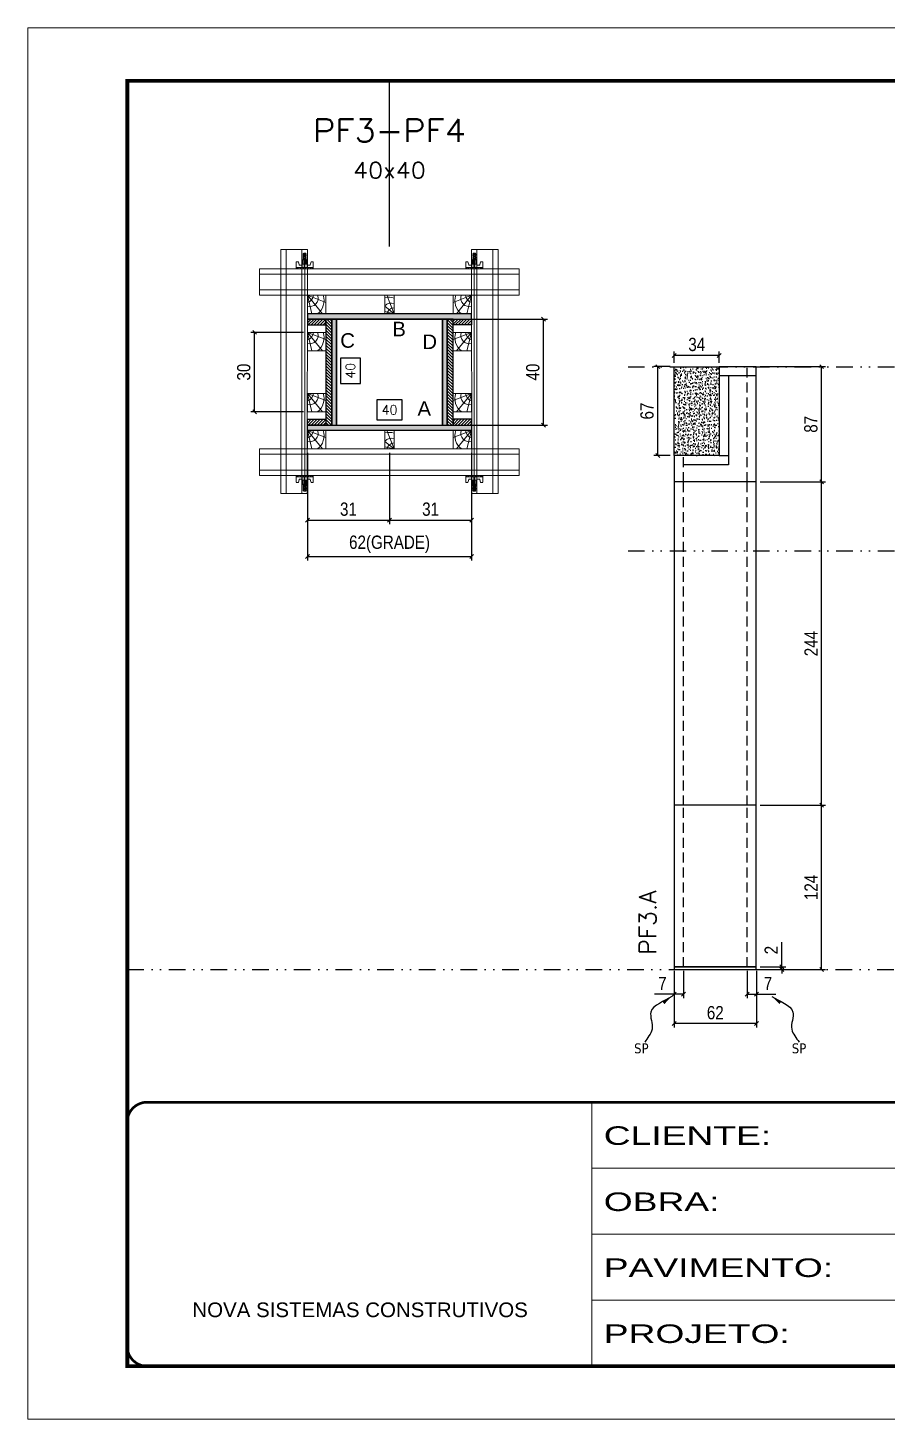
# Model space of a CAD drawing. Extents: x 14400 to 24104, y -21631 to 6985.
# Drawn here: x 14413 to 15062, y -6700 to -5650 of the extents above; entities that cross this region are included whole.
import ezdxf
from ezdxf.enums import TextEntityAlignment as Align

# ---------------------------------------------------------------- set-up
doc = ezdxf.new("R2010")
doc.units = 0
for name, pattern in [('CONTINUO', [0]), ('DASHED', [0.75, 0.5, -0.25]), ('DIVIDE2', [0.625, 0.25, -0.125, 0, -0.125, 0, -0.125]), ('HIDDEN', [0.375, 0.25, -0.125])]:
    doc.linetypes.add(name, pattern=pattern)
for name, color, linetype in [('CHAPA', 1, 'Continuous'), ('COTA', 241, 'Continuous'), ('MEIO_PONT', 93, 'Continuous'), ('Nível', 160, 'Continuous'), ('Painéis', 200, 'Continuous'), ('SARR_2.2x7', 40, 'Continuous'), ('SARRAFO', 251, 'Continuous'), ('texto', 7, 'Continuous'), ('Texto de Titulo', 7, 'Continuous'), ('Texto Qtd Sarr', 242, 'Continuous'), ('TEXTO_GERAL', 7, 'Continuous')]:
    doc.layers.add(name, color=color, linetype=linetype)
for name, color, linetype, lineweight in [('Folhas', 255, 'Continuous', 9), ('Hachura', 251, 'Continuous', 9), ('Madeira', 126, 'Continuous', 18), ('Perfil Metálico', 224, 'Continuous', 18), ('SARRAFO DE PRESSAO', 251, 'DASHED', 9), ('Texto Seção', 7, 'Continuous', 15)]:
    doc.layers.add(name, color=color, linetype=linetype, lineweight=lineweight)
doc.styles.add('ARIAL', font='arial.ttf')
doc.styles.add('COTA TECNICA', font='techl___.ttf', dxfattribs={"height": 10})
doc.styles.add('COTA TECNICA 2X', font='techl___.ttf', dxfattribs={"height": 10})
doc.styles.add('COTA TECNICA-50', font='techl___.ttf', dxfattribs={"height": 10})
doc.styles.add('REGUA-120', font='ROMANS.shx', dxfattribs={"height": 15})
doc.styles.add('ROMANS', font='romans.shx')
doc.styles.get("Standard").update_dxf_attribs({"font": 'arial.ttf'})
doc.styles.add('Tecnologia', font='')
doc.styles.get('Tecnologia').set_extended_font_data('Forgotten Futurist')
doc.dimstyles.new('COTA PAINEL-50', dxfattribs={"dimtxt": 10, "dimasz": 3, "dimexe": 3, "dimexo": 3, "dimgap": 3, "dimtad": 1, "dimdec": 1, "dimzin": 12, "dimdsep": 46, "dimtxsty": 'COTA TECNICA-50', "dimblk1": 'OBLIQUE', "dimblk2": 'OBLIQUE', "dimsah": 1, "dimcen": 0.9, "dimclrd": 4, "dimclre": 4, "dimclrt": 240, "dimadec": 1, "dimazin": 3, "dimtfac": 1, "dimtdec": 1, "dimtmove": 0, "dimatfit": 3, "dimfxl": 1, "dimtolj": 1, "dimtzin": 12, "dimarcsym": 0})
doc.dimstyles.new('PAINEL', dxfattribs={"dimtxt": 10, "dimasz": 3, "dimexe": 3, "dimexo": 3, "dimgap": 3, "dimtad": 1, "dimdec": 1, "dimzin": 12, "dimdsep": 46, "dimtxsty": 'COTA TECNICA', "dimblk1": 'OBLIQUE', "dimblk2": 'OBLIQUE', "dimsah": 1, "dimcen": 0.9, "dimclrd": 4, "dimclre": 4, "dimclrt": 240, "dimadec": 1, "dimazin": 3, "dimtfac": 1, "dimtdec": 1, "dimtmove": 0, "dimatfit": 3, "dimfxl": 1, "dimtolj": 1, "dimtzin": 12, "dimarcsym": 0})
doc.dimstyles.new('SECAO PILAR', dxfattribs={"dimtxt": 10, "dimasz": 3, "dimexe": 3, "dimexo": 3, "dimgap": 3, "dimtad": 1, "dimdec": 1, "dimlfac": 0.5, "dimzin": 12, "dimdsep": 46, "dimtxsty": 'COTA TECNICA 2X', "dimblk1": 'OBLIQUE', "dimblk2": 'OBLIQUE', "dimsah": 1, "dimcen": 0.9, "dimclrd": 256, "dimclre": 256, "dimclrt": 256, "dimadec": 1, "dimazin": 3, "dimtfac": 1, "dimtdec": 1, "dimtmove": 0, "dimatfit": 3, "dimfxl": 1, "dimtolj": 1, "dimtzin": 12, "dimarcsym": 0})
doc.dimstyles.new('SECÇÃO 2', dxfattribs={"dimtxt": 7, "dimasz": 6, "dimexe": 0.18, "dimexo": 2, "dimgap": -4, "dimtad": 3, "dimdec": 1, "dimlfac": 0.5, "dimzin": 12, "dimdsep": 46, "dimtxsty": 'ROMANS', "dimblk": 'ARCHTICK', "dimcen": 0.09, "dimse1": 1, "dimse2": 1, "dimsd1": 1, "dimsd2": 1, "dimclrd": 180, "dimclre": 5, "dimclrt": 1, "dimadec": 0, "dimazin": 3, "dimtfac": 1, "dimtdec": 1, "dimtofl": 0, "dimtmove": 0, "dimatfit": 3, "dimldrblk": 'ARCHTICK', "dimfxl": 1, "dimtolj": 1, "dimtzin": 0, "dimarcsym": 0})
doc.dimstyles.get("Standard").update_dxf_attribs({"dimtxt": 0.18, "dimasz": 0.18, "dimexe": 0.18, "dimexo": 0.0625, "dimgap": 0.09, "dimtad": 0, "dimtih": 1, "dimtoh": 1, "dimdec": 4, "dimzin": 0, "dimdsep": 46, "dimtxsty": 'Standard', "dimcen": 0.09, "dimadec": 0, "dimazin": 0, "dimtfac": 1, "dimtdec": 4, "dimtofl": 0, "dimtmove": 0, "dimatfit": 3, "dimfxl": 1, "dimtolj": 1, "dimtzin": 0, "dimarcsym": 0})

# ---------------------------------------------------------------- blocks, each defined once
blk = doc.blocks.new('9999999999')
at = {"color": 30, "linetype": 'CONTINUO'}
for p, q in [((98564.6, 34230.2), (98564.6, 34429.4)), ((98564.6, 34379.6), (99584, 34379.6)), ((98564.6, 34329.8), (99488, 34329.8)), ((98564.6, 34280), (99488, 34280))]:
    blk.add_line(p, q, dxfattribs=at)
at = {"color": 30, "linetype": 'CONTINUO', "const_width": 2}
blk.add_lwpolyline([(99584, 34230.2), (99584, 34414.4, 0.414214), (99569, 34429.4), (98229, 34429.4, 0.414214), (98214, 34414.4), (98214, 34245.2, 0.414214), (98229, 34230.2), (99584, 34230.2)], format="xyb", dxfattribs=at)
at = {"layer": 'Folhas'}
blk.add_lwpolyline([(98139, 34190.2), (99624, 34190.2), (99624, 35240.2), (98139, 35240.2)], close=True, dxfattribs=at)
at = {"layer": 'Folhas', "color": 30, "const_width": 3}
blk.add_lwpolyline([(98214, 34230.2), (99584, 34230.2), (99584, 35200.2), (98214, 35200.2)], close=True, dxfattribs=at)
at = {"color": 7, "linetype": 'Continuous', "ltscale": 5, "style": 'ARIAL'}
blk.add_text('NOVA SISTEMAS CONSTRUTIVOS', height=11.059, dxfattribs=at).set_placement((98263.2, 34267.2))
at = {"layer": 'Folhas', "color": 7, "style": 'Tecnologia', "width": 1.5}
for s, p in [('CLIENTE:', (98573.7, 34397.2)), ('OBRA:', (98573.7, 34347.3)), ('PAVIMENTO:', (98573.7, 34297.5)), ('PROJETO:', (98573.7, 34247.7))]:
    blk.add_text(s, height=14, dxfattribs=at).set_placement(p)
blk = doc.blocks.new('titulo1')
at = {"layer": 'Defpoints', "color": 252, "linetype": 'HIDDEN', "ltscale": 2}
blk.add_line((0, 0), (0, 125), dxfattribs=at)
at = {"layer": 'Defpoints', "style": 'ROMANS', "oblique": 15}
blk.add_attdef('FOLHA', text='', height=10, dxfattribs=at).set_placement((0, 15.6), align=Align.MIDDLE_CENTER)
at = {"layer": 'Texto Qtd Sarr', "color": 3, "style": 'ROMANS', "oblique": 15}
for tag, height, p in [('TITULO', 17, (0, 71.4)), ('SEÇÃO', 12, (0, 41.5))]:
    blk.add_attdef(tag, text='', height=height, dxfattribs=at).set_placement(p, align=Align.MIDDLE_CENTER)
blk = doc.blocks.new('*D2195')
at = {"layer": 'COTA', "color": 180, "lineweight": -2, "transparency": 16777216}
for p, q in [((14696.1, -5930.4), (14676.8, -5930.4)), ((14676.8, -5930.4), (14676.8, -5945.4)), ((14696.1, -5945.4), (14696.1, -5930.4)), ((14676.8, -5945.4), (14696.1, -5945.4))]:
    blk.add_line(p, q, dxfattribs=at)
at = {"layer": 'Defpoints', "color": 0, "transparency": 16777216}
for p in [(14646.5, -5949.4), (14726.5, -5949.4), (14726.5, -5949.4)]:
    blk.add_point(p, dxfattribs=at)
at = {"layer": 'COTA', "color": 1, "transparency": 16777216, "insert": (14686.5, -5937.9), "char_height": 7, "attachment_point": 5, "style": 'ROMANS'}
blk.add_mtext('\\A1;40', dxfattribs=at)
blk = doc.blocks.new('_ArchTick')
at = {"color": 0, "linetype": 'ByBlock', "const_width": 0.15}
blk.add_lwpolyline([(-0.5, -0.5), (0.5, 0.5)], dxfattribs=at)
blk = doc.blocks.new('*D2196')
at = {"layer": 'COTA', "color": 180, "lineweight": -2, "transparency": 16777216}
for p, q in [((14664.5, -5898.8), (14649.5, -5898.8)), ((14649.5, -5898.8), (14649.5, -5918.1)), ((14664.5, -5918.1), (14664.5, -5898.8)), ((14649.5, -5918.1), (14664.5, -5918.1))]:
    blk.add_line(p, q, dxfattribs=at)
at = {"layer": 'Defpoints', "color": 0, "transparency": 16777216}
for p in [(14646.5, -5869.4), (14668.5, -5869.4), (14646.5, -5949.4)]:
    blk.add_point(p, dxfattribs=at)
at = {"layer": 'COTA', "color": 1, "transparency": 16777216, "insert": (14657, -5908.4), "char_height": 7, "attachment_point": 5, "rotation": 90, "style": 'ROMANS'}
blk.add_mtext('\\A1;40', dxfattribs=at)
blk = doc.blocks.new('_Oblique')
at = {"color": 0, "linetype": 'ByBlock', "lineweight": -2}
blk.add_line((-0.5, -0.5), (0.5, 0.5), dxfattribs=at)
blk = doc.blocks.new('*D2204')
at = {"layer": 'COTA', "lineweight": -2, "transparency": 16777216}
for p, q in [((14733.1, -5869.4), (14805.8, -5869.4)), ((14802.8, -5949.4), (14802.8, -5869.4)), ((14733.1, -5949.4), (14805.8, -5949.4))]:
    blk.add_line(p, q, dxfattribs=at)
at = {"layer": 'Defpoints', "color": 0, "transparency": 16777216}
for p in [(14730.1, -5869.4), (14802.8, -5869.4), (14730.1, -5949.4)]:
    blk.add_point(p, dxfattribs=at)
at = {"layer": 'COTA', "lineweight": -2, "transparency": 16777216, "xscale": 3, "yscale": 3, "zscale": 3}
for p, rotation in [((14802.8, -5869.4), 90), ((14802.8, -5949.4), 270)]:
    blk.add_blockref('_Oblique', p, dxfattribs=dict(at, rotation=rotation))
at = {"layer": 'COTA', "transparency": 16777216, "insert": (14794.7, -5909.4), "char_height": 10, "attachment_point": 5, "rotation": 90, "style": 'COTA TECNICA 2X'}
blk.add_mtext('\\A1;40', dxfattribs=at)
blk = doc.blocks.new('*D2197')
at = {"layer": 'COTA', "lineweight": -2, "transparency": 16777216}
for p, q in [((14624.5, -5970.4), (14624.5, -6051.6)), ((14748.5, -5970.4), (14748.5, -6051.6)), ((14624.5, -6048.6), (14748.5, -6048.6))]:
    blk.add_line(p, q, dxfattribs=at)
at = {"layer": 'Defpoints', "color": 0, "transparency": 16777216}
for p in [(14624.5, -5967.4), (14748.5, -5967.4), (14748.5, -6048.6)]:
    blk.add_point(p, dxfattribs=at)
at = {"layer": 'COTA', "lineweight": -2, "transparency": 16777216, "xscale": 3, "yscale": 3, "zscale": 3, "rotation": 180}
blk.add_blockref('_Oblique', (14624.5, -6048.6), dxfattribs=at)
at = {"layer": 'COTA', "lineweight": -2, "transparency": 16777216, "xscale": 3, "yscale": 3, "zscale": 3}
blk.add_blockref('_Oblique', (14748.5, -6048.6), dxfattribs=at)
at = {"layer": 'COTA', "transparency": 16777216, "insert": (14686.5, -6039.3), "char_height": 10, "attachment_point": 5, "style": 'COTA TECNICA 2X'}
blk.add_mtext('\\A1;62(GRADE)', dxfattribs=at)
blk = doc.blocks.new('*D2198')
at = {"layer": 'COTA', "lineweight": -2, "transparency": 16777216}
for p, q in [((14624.5, -5970.4), (14624.5, -6024.2)), ((14686.5, -5970.4), (14686.5, -6024.2)), ((14624.5, -6021.2), (14686.5, -6021.2))]:
    blk.add_line(p, q, dxfattribs=at)
at = {"layer": 'Defpoints', "color": 0, "transparency": 16777216}
for p in [(14624.5, -5967.4), (14686.5, -5967.4), (14686.5, -6021.2)]:
    blk.add_point(p, dxfattribs=at)
at = {"layer": 'COTA', "lineweight": -2, "transparency": 16777216, "xscale": 3, "yscale": 3, "zscale": 3, "rotation": 180}
blk.add_blockref('_Oblique', (14624.5, -6021.2), dxfattribs=at)
at = {"layer": 'COTA', "lineweight": -2, "transparency": 16777216, "xscale": 3, "yscale": 3, "zscale": 3}
blk.add_blockref('_Oblique', (14686.5, -6021.2), dxfattribs=at)
at = {"layer": 'COTA', "transparency": 16777216, "insert": (14655.5, -6012.9), "char_height": 10, "attachment_point": 5, "style": 'COTA TECNICA 2X'}
blk.add_mtext('\\A1;31', dxfattribs=at)
blk = doc.blocks.new('C')
at = {"layer": 'Hachura', "color": 0}
for p, q in [((0, 3.22), (0, -3.22)), ((0.45, 3.22), (0, 3.22)), ((0.46, 3.16), (0, 3.16)), ((0.46, 3.05), (0, 3.05)), ((0.46, 2.88), (0, 2.88)), ((0, 2.75), (0, -1.16)), ((0.46, 2.65), (0, 2.65)), ((0.46, 2.23), (0, 2.23)), ((0.46, 1.51), (0, 1.51)), ((0.39, 0.49), (0.17, 0.49)), ((0.45, -3.23), (0.45, 3.22)), ((0.45, 3.22), (2.58, 3.22)), ((1.74, 0.97), (0.45, 0.97)), ((1.45, 0.1), (0.45, 0.1)), ((1.35, 1.94), (1.35, 0.96)), ((2.58, 2.39), (1.47, 2.09)), ((1.74, -0.97), (1.74, 0.97)), ((1.74, 0.97), (1.74, 0.84)), ((1.74, 0.97), (1.74, 0.84)), ((1.74, 0.84), (3.35, 0.84)), ((3.35, 0.45), (1.74, 0.45)), ((2.58, 3.22), (2.58, 2.39)), ((3.32, 0.84), (3.32, -0.84)), ((3.35, 0.84), (3.35, -0.84)), ((3.68, 0.45), (3.35, 0.45)), ((3.84, -0.52), (3.35, 0.45)), ((3.35, 0.06), (3.67, -0.57)), ((3.68, 0.45), (4.16, -0.52)), ((3.72, 0.5), (4.25, -0.57)), ((4.37, -0.55), (3.83, 0.53)), ((4.15, 0.45), (3.93, 0.45)), ((4.42, -0.52), (3.93, 0.45)), ((4.15, 0.45), (4.26, 0.45)), ((4.26, 0.45), (4.74, -0.52)), ((4.3, 0.5), (4.83, -0.57)), ((4.95, -0.55), (4.41, 0.53)), ((4.51, 0.45), (4.84, 0.45)), ((5, -0.52), (4.51, 0.45)), ((4.84, 0.45), (5.32, -0.52)), ((4.88, 0.5), (5.41, -0.57)), ((5.53, -0.55), (4.99, 0.53)), ((5.58, -0.52), (5.09, 0.45)), ((5.42, 0.45), (5.09, 0.45)), ((5.58, -0.52), (5.09, 0.45)), ((5.42, 0.45), (5.74, -0.19)), ((5.46, 0.5), (5.74, -0.07)), ((5.74, 0.19), (5.57, 0.53)), ((5.74, 0.32), (5.68, 0.45)), ((5.68, 0.45), (5.74, 0.45)), ((5.74, 0.45), (5.9, 0.29)), ((5.74, 0.45), (5.74, -0.52)), ((5.9, -0.36), (5.9, 0.29)), ((0.45, 0), (0, 0)), ((0.46, -1.52), (0, -1.52)), ((0.46, -2.23), (0, -2.23)), ((0.46, -2.65), (0, -2.65)), ((0.46, -2.88), (0, -2.88)), ((0.46, -3.05), (0, -3.05)), ((0.46, -3.16), (0, -3.16)), ((0, -3.22), (2.57, -3.22)), ((0.08, -0.48), (0.29, -0.48)), ((0.29, -0.48), (0.4, -0.48)), ((0.45, 0), (0.45, -0.97)), ((0.45, -0.16), (1.45, -0.16)), ((0.45, -0.65), (0.45, -0.32)), ((0.45, -3.23), (0.45, -0.65)), ((0.45, -0.97), (1.74, -0.97)), ((1.35, -1.94), (1.35, -0.97)), ((2.58, -2.39), (1.47, -2.1)), ((3.35, -0.32), (1.74, -0.32)), ((3.35, -0.84), (1.74, -0.84)), ((2.58, -3.23), (2.58, -2.39)), ((3.35, -0.07), (3.58, -0.52)), ((3.35, -0.52), (3.58, -0.52)), ((3.84, -0.52), (4.16, -0.52)), ((4.42, -0.52), (4.74, -0.52)), ((4.63, -0.52), (4.74, -0.52)), ((5, -0.52), (5.32, -0.52)), ((5.58, -0.52), (5.74, -0.52)), ((5.74, -0.52), (5.9, -0.36)), ((5.74, -0.52), (5.74, -0.52))]:
    blk.add_line(p, q, dxfattribs=at)
for centre, radius, start, end in [((1.52, 1.94), 0.161, 104.7436, 180), ((1.44, -0.03), 0.129, 272.695, 87.305), ((3.81, 0.39), 0.143, 25.5688, 154.4312), ((4.39, 0.39), 0.143, 25.5688, 154.4312), ((4.97, 0.39), 0.143, 25.5688, 154.4312), ((5.55, 0.39), 0.143, 25.5688, 154.4312), ((0.17, -0.37), 0.174, 221.744, 317.8592), ((1.52, -1.94), 0.161, 180, 255.2564), ((3.71, -0.4), 0.174, 222.1408, 318.256), ((4.29, -0.4), 0.174, 222.1408, 318.256), ((4.87, -0.4), 0.174, 222.1408, 318.256), ((5.45, -0.4), 0.174, 222.1408, 318.256), ((5.61, -0.4), 0.174, 317.8592, 318.256)]:
    blk.add_arc(centre, radius, start, end, dxfattribs=at)
blk = doc.blocks.new('PONTALETE')
at = {"layer": 'Madeira'}
for q in [(2.71, 7), (7, 5.76), (7, 1.74)]:
    blk.add_line((0, 0), q, dxfattribs=at)
blk.add_lwpolyline([(0, 0), (7, 0), (7, 7), (0, 7)], close=True, dxfattribs=at)
for centre, radius, start, end in [((2.04, 0.06), 6.23, 37.2818, 109.0913), ((1.09, 0.9), 3.19, 343.603, 109.9847), ((-0.21, -0.78), 3.09, 14.6322, 86.0383)]:
    blk.add_arc(centre, radius, start, end, dxfattribs=at)
blk = doc.blocks.new('MEIO PONTALETE')
at = {"layer": 'Madeira'}
for q in [(2.71, 7), (3.5, 2.88), (3.5, 0.87)]:
    blk.add_line((0, 0), q, dxfattribs=at)
blk.add_lwpolyline([(0, 0), (3.5, 0), (3.5, 7), (0, 7)], close=True, dxfattribs=at)
for centre, radius, start, end in [((2.04, 0.06), 6.23, 76.4499, 109.0913), ((1.09, 0.9), 3.19, 40.9063, 109.9847), ((-0.21, -0.78), 3.09, 14.6322, 86.0383)]:
    blk.add_arc(centre, radius, start, end, dxfattribs=at)
blk = doc.blocks.new('*D2205')
at = {"layer": 'COTA', "lineweight": -2, "transparency": 16777216}
for p, q in [((14686.5, -5970.4), (14686.5, -6024.2)), ((14748.5, -6003.9), (14748.5, -6024.2)), ((14686.5, -6021.2), (14748.5, -6021.2))]:
    blk.add_line(p, q, dxfattribs=at)
at = {"layer": 'Defpoints', "color": 0, "transparency": 16777216}
for p in [(14686.5, -5967.4), (14748.5, -6000.9), (14748.5, -6021.2)]:
    blk.add_point(p, dxfattribs=at)
at = {"layer": 'COTA', "lineweight": -2, "transparency": 16777216, "xscale": 3, "yscale": 3, "zscale": 3, "rotation": 180}
blk.add_blockref('_Oblique', (14686.5, -6021.2), dxfattribs=at)
at = {"layer": 'COTA', "lineweight": -2, "transparency": 16777216, "xscale": 3, "yscale": 3, "zscale": 3}
blk.add_blockref('_Oblique', (14748.5, -6021.2), dxfattribs=at)
at = {"layer": 'COTA', "transparency": 16777216, "insert": (14717.5, -6012.9), "char_height": 10, "attachment_point": 5, "style": 'COTA TECNICA 2X'}
blk.add_mtext('\\A1;31', dxfattribs=at)
blk = doc.blocks.new('*D2199')
at = {"layer": 'COTA', "color": 4, "lineweight": -2, "transparency": 16777216}
for p, q in [((14901.4, -6361.3), (14901.4, -6404)), ((14963.4, -6361.3), (14963.4, -6404)), ((14963.4, -6401), (14901.4, -6401))]:
    blk.add_line(p, q, dxfattribs=at)
at = {"layer": 'Defpoints', "color": 0, "transparency": 16777216}
for p in [(14901.4, -6358.3), (14963.4, -6358.3), (14901.4, -6401)]:
    blk.add_point(p, dxfattribs=at)
at = {"layer": 'COTA', "color": 4, "lineweight": -2, "transparency": 16777216, "xscale": 3, "yscale": 3, "zscale": 3, "rotation": 180}
blk.add_blockref('_Oblique', (14901.4, -6401), dxfattribs=at)
at = {"layer": 'COTA', "color": 4, "lineweight": -2, "transparency": 16777216, "xscale": 3, "yscale": 3, "zscale": 3}
blk.add_blockref('_Oblique', (14963.4, -6401), dxfattribs=at)
at = {"layer": 'COTA', "color": 240, "transparency": 16777216, "insert": (14932.4, -6392.9), "char_height": 10, "attachment_point": 5, "style": 'COTA TECNICA'}
blk.add_mtext('\\A1;62', dxfattribs=at)
blk = doc.blocks.new('*D2200')
at = {"layer": 'COTA', "color": 4, "lineweight": -2, "transparency": 16777216}
for p, q in [((14956.4, -6361.3), (14956.4, -6381.8)), ((14963.4, -6363.3), (14963.4, -6381.8)), ((14956.4, -6378.8), (14963.4, -6378.8)), ((14963.4, -6378.8), (14978.1, -6378.8))]:
    blk.add_line(p, q, dxfattribs=at)
at = {"layer": 'Defpoints', "color": 0, "transparency": 16777216}
for p in [(14956.4, -6358.3), (14963.4, -6360.3), (14963.4, -6378.8)]:
    blk.add_point(p, dxfattribs=at)
at = {"layer": 'COTA', "color": 4, "lineweight": -2, "transparency": 16777216, "xscale": 3, "yscale": 3, "zscale": 3, "rotation": 180}
blk.add_blockref('_Oblique', (14956.4, -6378.8), dxfattribs=at)
at = {"layer": 'COTA', "color": 4, "lineweight": -2, "transparency": 16777216, "xscale": 3, "yscale": 3, "zscale": 3}
blk.add_blockref('_Oblique', (14963.4, -6378.8), dxfattribs=at)
at = {"layer": 'COTA', "color": 240, "transparency": 16777216, "insert": (14972.2, -6370.8), "char_height": 10, "attachment_point": 5, "style": 'COTA TECNICA-50'}
blk.add_mtext('\\A1;7', dxfattribs=at)
blk = doc.blocks.new('*D2193')
at = {"layer": 'COTA', "color": 4, "lineweight": -2, "transparency": 16777216}
for p, q in [((14908.4, -6361.3), (14908.4, -6381.8)), ((14901.4, -6363.3), (14901.4, -6381.8)), ((14901.4, -6378.8), (14886.6, -6378.8)), ((14908.4, -6378.8), (14901.4, -6378.8))]:
    blk.add_line(p, q, dxfattribs=at)
at = {"layer": 'Defpoints', "color": 0, "transparency": 16777216}
for p in [(14901.4, -6360.3), (14908.4, -6358.3), (14901.4, -6378.8)]:
    blk.add_point(p, dxfattribs=at)
at = {"layer": 'COTA', "color": 4, "lineweight": -2, "transparency": 16777216, "xscale": 3, "yscale": 3, "zscale": 3, "rotation": 180}
blk.add_blockref('_Oblique', (14901.4, -6378.8), dxfattribs=at)
at = {"layer": 'COTA', "color": 4, "lineweight": -2, "transparency": 16777216, "xscale": 3, "yscale": 3, "zscale": 3}
blk.add_blockref('_Oblique', (14908.4, -6378.8), dxfattribs=at)
at = {"layer": 'COTA', "color": 240, "transparency": 16777216, "insert": (14892.5, -6370.8), "char_height": 10, "attachment_point": 5, "style": 'COTA TECNICA-50'}
blk.add_mtext('\\A1;7', dxfattribs=at)
blk = doc.blocks.new('*D2201')
at = {"layer": 'COTA', "color": 4, "linetype": 'ByBlock', "lineweight": -2, "transparency": 16777216}
for p, q in [((14966.4, -6236.3), (15015.7, -6236.3)), ((15012.7, -6360.3), (15012.7, -6236.3)), ((14966.4, -6360.3), (15015.7, -6360.3))]:
    blk.add_line(p, q, dxfattribs=at)
at = {"layer": 'Defpoints', "color": 0, "linetype": 'ByBlock', "transparency": 16777216}
for p in [(14963.4, -6236.3), (15012.7, -6236.3), (14963.4, -6360.3)]:
    blk.add_point(p, dxfattribs=at)
at = {"layer": 'COTA', "color": 4, "linetype": 'ByBlock', "lineweight": -2, "transparency": 16777216, "xscale": 3, "yscale": 3, "zscale": 3}
for p, rotation in [((15012.7, -6236.3), 90), ((15012.7, -6360.3), 270)]:
    blk.add_blockref('_Oblique', p, dxfattribs=dict(at, rotation=rotation))
at = {"layer": 'COTA', "color": 240, "linetype": 'ByBlock', "transparency": 16777216, "insert": (15004.7, -6298.3), "char_height": 10, "attachment_point": 5, "rotation": 90, "style": 'COTA TECNICA'}
blk.add_mtext('\\A1;124', dxfattribs=at)
blk = doc.blocks.new('*D2194')
at = {"layer": 'COTA', "color": 4, "lineweight": -2, "transparency": 16777216}
for p, q in [((14982.6, -6358.3), (14982.6, -6339.5)), ((14966.4, -6358.3), (14985.6, -6358.3)), ((14966.4, -6360.3), (14985.6, -6360.3)), ((14982.6, -6360.3), (14982.6, -6358.3)), ((14982.6, -6360.3), (14982.6, -6363.3))]:
    blk.add_line(p, q, dxfattribs=at)
at = {"layer": 'Defpoints', "color": 0, "transparency": 16777216}
for p in [(14963.4, -6358.3), (14963.4, -6360.3), (14982.6, -6360.3)]:
    blk.add_point(p, dxfattribs=at)
at = {"layer": 'COTA', "color": 4, "lineweight": -2, "transparency": 16777216, "xscale": 3, "yscale": 3, "zscale": 3}
for p, rotation in [((14982.6, -6358.3), 270), ((14982.6, -6360.3), 90)]:
    blk.add_blockref('_Oblique', p, dxfattribs=dict(at, rotation=rotation))
at = {"layer": 'COTA', "color": 240, "transparency": 16777216, "insert": (14974.6, -6345.6), "char_height": 10, "attachment_point": 5, "rotation": 90, "style": 'COTA TECNICA-50'}
blk.add_mtext('\\A1;2', dxfattribs=at)
blk = doc.blocks.new('*D2202')
at = {"layer": 'COTA', "color": 4, "linetype": 'ByBlock', "lineweight": -2, "transparency": 16777216}
for p, q in [((14966.4, -6236.3), (15015.7, -6236.3)), ((15012.7, -6360.3), (15012.7, -6236.3)), ((14966.4, -6360.3), (15015.7, -6360.3))]:
    blk.add_line(p, q, dxfattribs=at)
at = {"layer": 'Defpoints', "color": 0, "linetype": 'ByBlock', "transparency": 16777216}
for p in [(14963.4, -6236.3), (15012.7, -6236.3), (14963.4, -6360.3)]:
    blk.add_point(p, dxfattribs=at)
at = {"layer": 'COTA', "color": 4, "linetype": 'ByBlock', "lineweight": -2, "transparency": 16777216, "xscale": 3, "yscale": 3, "zscale": 3}
for p, rotation in [((15012.7, -6236.3), 90), ((15012.7, -6360.3), 270)]:
    blk.add_blockref('_Oblique', p, dxfattribs=dict(at, rotation=rotation))
at = {"layer": 'COTA', "color": 240, "linetype": 'ByBlock', "transparency": 16777216, "insert": (15004.7, -6298.3), "char_height": 10, "attachment_point": 5, "rotation": 90, "style": 'COTA TECNICA'}
blk.add_mtext('\\A1;124', dxfattribs=at)
blk = doc.blocks.new('*D2203')
at = {"layer": 'COTA', "color": 4, "lineweight": -2, "transparency": 16777216}
for p, q in [((14966.4, -5992.3), (15015.7, -5992.3)), ((15012.7, -6236.3), (15012.7, -5992.3)), ((14966.4, -6236.3), (15015.7, -6236.3))]:
    blk.add_line(p, q, dxfattribs=at)
at = {"layer": 'Defpoints', "color": 0, "transparency": 16777216}
for p in [(14963.4, -5992.3), (15012.7, -5992.3), (14963.4, -6236.3)]:
    blk.add_point(p, dxfattribs=at)
at = {"layer": 'COTA', "color": 4, "lineweight": -2, "transparency": 16777216, "xscale": 3, "yscale": 3, "zscale": 3}
for p, rotation in [((15012.7, -5992.3), 90), ((15012.7, -6236.3), 270)]:
    blk.add_blockref('_Oblique', p, dxfattribs=dict(at, rotation=rotation))
at = {"layer": 'COTA', "color": 240, "transparency": 16777216, "insert": (15004.7, -6114.3), "char_height": 10, "attachment_point": 5, "rotation": 90, "style": 'COTA TECNICA-50'}
blk.add_mtext('\\A1;244', dxfattribs=at)
blk = doc.blocks.new('*D2206')
at = {"layer": 'COTA', "lineweight": -2, "transparency": 16777216}
for p, q in [((14621.5, -5879.4), (14581.7, -5879.4)), ((14584.7, -5939.4), (14584.7, -5879.4)), ((14621.5, -5939.4), (14581.7, -5939.4))]:
    blk.add_line(p, q, dxfattribs=at)
at = {"layer": 'Defpoints', "color": 0, "transparency": 16777216}
for p in [(14584.7, -5879.4), (14624.5, -5879.4), (14624.5, -5939.4)]:
    blk.add_point(p, dxfattribs=at)
at = {"layer": 'COTA', "lineweight": -2, "transparency": 16777216, "xscale": 3, "yscale": 3, "zscale": 3}
for p, rotation in [((14584.7, -5879.4), 90), ((14584.7, -5939.4), 270)]:
    blk.add_blockref('_Oblique', p, dxfattribs=dict(at, rotation=rotation))
at = {"layer": 'COTA', "transparency": 16777216, "insert": (14576.5, -5909.4), "char_height": 10, "attachment_point": 5, "rotation": 90, "style": 'COTA TECNICA 2X'}
blk.add_mtext('\\A1;30', dxfattribs=at)
blk = doc.blocks.new('*D2207')
at = {"layer": 'COTA', "color": 4, "lineweight": -2, "transparency": 16777216}
for p, q in [((14898.4, -5905.3), (14886, -5905.3)), ((14889, -5972.3), (14889, -5905.3)), ((14898.4, -5972.3), (14886, -5972.3))]:
    blk.add_line(p, q, dxfattribs=at)
at = {"layer": 'Defpoints', "color": 0, "transparency": 16777216}
for p in [(14889, -5905.3), (14901.4, -5905.3), (14901.4, -5972.3)]:
    blk.add_point(p, dxfattribs=at)
at = {"layer": 'COTA', "color": 4, "lineweight": -2, "transparency": 16777216, "xscale": 3, "yscale": 3, "zscale": 3}
for p, rotation in [((14889, -5905.3), 90), ((14889, -5972.3), 270)]:
    blk.add_blockref('_Oblique', p, dxfattribs=dict(at, rotation=rotation))
at = {"layer": 'COTA', "color": 240, "transparency": 16777216, "insert": (14880.9, -5938.8), "char_height": 10, "attachment_point": 5, "rotation": 90, "style": 'COTA TECNICA'}
blk.add_mtext('\\A1;67', dxfattribs=at)
blk = doc.blocks.new('*D2208')
at = {"layer": 'COTA', "color": 4, "lineweight": -2, "transparency": 16777216}
for p, q in [((14901.4, -5902.3), (14901.4, -5893.8)), ((14935.4, -5896.8), (14901.4, -5896.8)), ((14935.4, -5902.3), (14935.4, -5893.8))]:
    blk.add_line(p, q, dxfattribs=at)
at = {"layer": 'Defpoints', "color": 0, "transparency": 16777216}
for p in [(14901.4, -5896.8), (14901.4, -5905.3), (14935.4, -5905.3)]:
    blk.add_point(p, dxfattribs=at)
at = {"layer": 'COTA', "color": 4, "lineweight": -2, "transparency": 16777216, "xscale": 3, "yscale": 3, "zscale": 3, "rotation": 180}
blk.add_blockref('_Oblique', (14901.4, -5896.8), dxfattribs=at)
at = {"layer": 'COTA', "color": 4, "lineweight": -2, "transparency": 16777216, "xscale": 3, "yscale": 3, "zscale": 3}
blk.add_blockref('_Oblique', (14935.4, -5896.8), dxfattribs=at)
at = {"layer": 'COTA', "color": 240, "transparency": 16777216, "insert": (14918.4, -5888.6), "char_height": 10, "attachment_point": 5, "style": 'COTA TECNICA'}
blk.add_mtext('\\A1;34', dxfattribs=at)
blk = doc.blocks.new('*D2216')
at = {"layer": 'COTA', "color": 4, "lineweight": -2, "transparency": 16777216}
for p, q in [((14966.4, -5905.3), (15015.7, -5905.3)), ((15012.7, -5992.3), (15012.7, -5905.3)), ((14966.4, -5992.3), (15015.7, -5992.3))]:
    blk.add_line(p, q, dxfattribs=at)
at = {"layer": 'Defpoints', "color": 0, "transparency": 16777216}
for p in [(14963.4, -5905.3), (15012.7, -5905.3), (14963.4, -5992.3)]:
    blk.add_point(p, dxfattribs=at)
at = {"layer": 'COTA', "color": 4, "lineweight": -2, "transparency": 16777216, "xscale": 3, "yscale": 3, "zscale": 3}
for p, rotation in [((15012.7, -5905.3), 90), ((15012.7, -5992.3), 270)]:
    blk.add_blockref('_Oblique', p, dxfattribs=dict(at, rotation=rotation))
at = {"layer": 'COTA', "color": 240, "transparency": 16777216, "insert": (15004.6, -5948.8), "char_height": 10, "attachment_point": 5, "rotation": 90, "style": 'COTA TECNICA'}
blk.add_mtext('\\A1;87', dxfattribs=at)

msp = doc.modelspace()

# ---------------------------------------------------------------- hatches: boundary and pattern name
at = {"layer": 'COTA'}
h = msp.add_hatch(dxfattribs=at)
h.set_pattern_fill('AR-CONC', color=256, scale=0.03)
h.set_pattern_definition([(50, (-3313.6006, 0), (5.4655401, -0.4781726), [0.5715, -6.2865]), (355, (-3313.6006, 0), (-1.0573026, 5.7317054), [0.4572, -5.0292175]), (100.451445, (-3313.145, -0.04), (4.4082374, 5.2535326), [0.4857003, -5.3427073]), (46.1842, (-3313.6006, 1.524), (8.1323712, -1.2612698), [0.85725, -9.42975]), (96.635558, (-3312.923, 1.419), (7.122124, 7.4227837), [0.7285507, -8.0140682]), (351.18415, (-3313.6006, 1.524), (7.122124, 7.4227837), [0.685799, -7.543792]), (21, (-3312.8386, 1.143), (4.5484317, -3.0679559), [0.5715, -6.2865]), (326, (-3312.8386, 1.143), (1.8540609, 5.525639), [0.4572, -5.0292]), (71.451445, (-3312.4595, 0.8873), (6.4024926, 2.457683), [0.4857003, -5.3426981]), (37.5, (-3313.6006, 0), (0.0926581, 2.53665117), [0, -4.96824, 0, -5.1054, 0, -5.04825]), (7.5, (-3313.6006, 0), (2.00458988, 3.00541724), [0, -2.91084, 0, -4.85394, 0, -1.92405]), (327.5, (-3315.2998, 0), (4.06771786, -0.17186232), [0, -1.905, 0, -5.9436, 0, -7.8867]), (317.5, (-3316.062, 0), (4.44387544, 0.7627947), [0, -2.4765, 0, -3.94716, 0, -5.6007])])
h.paths.add_polyline_path([(14901.37, -5972.32), (14935.37, -5972.32), (14935.37, -5905.32), (14901.37, -5905.32)])
at = {"layer": 'Hachura'}
h = msp.add_hatch(color=256, dxfattribs=at)
h.dxf.hatch_style = 1
h.paths.add_polyline_path([(14748.46, -5869.44), (14748.46, -5865.44), (14624.46, -5865.44), (14624.46, -5869.44)])
h = msp.add_hatch(color=256, dxfattribs=at)
h.dxf.hatch_style = 1
h.paths.add_polyline_path([(14748.46, -5869.44), (14748.46, -5865.44), (14624.46, -5865.44), (14624.46, -5869.44)])
h = msp.add_hatch(dxfattribs=at)
h.set_pattern_fill('ANSI31', color=256, scale=0.5, angle=180, style=0)
h.set_pattern_definition([(225, (5500.51, -28798.847), (1.12253202, -1.12253202), [])])
h.paths.add_polyline_path([(14638.46, -5869.44), (14638.46, -5873.84), (14624.46, -5873.84), (14624.46, -5869.44)])
h = msp.add_hatch(dxfattribs=at)
h.set_pattern_fill('ANSI31', color=256, scale=0.5, angle=90, style=0)
h.set_pattern_definition([(135, (-8141.3463, 3595.513), (-1.12253202, -1.12253202), [])])
h.paths.add_polyline_path([(14642.86, -5949.44), (14638.46, -5949.44), (14638.46, -5869.44), (14642.86, -5869.44)])
h = msp.add_hatch(color=256, dxfattribs=at)
h.dxf.hatch_style = 1
h.paths.add_polyline_path([(14642.86, -5949.44), (14646.46, -5949.44), (14646.46, -5869.44), (14642.86, -5869.44)])
h = msp.add_hatch(color=256, dxfattribs=at)
h.dxf.hatch_style = 1
h.paths.add_polyline_path([(14642.86, -5949.44), (14646.46, -5949.44), (14646.46, -5869.44), (14642.86, -5869.44)])
h = msp.add_hatch(color=256, dxfattribs=at)
h.dxf.hatch_style = 1
h.paths.add_polyline_path([(14726.46, -5949.44), (14730.06, -5949.44), (14730.06, -5869.44), (14726.46, -5869.44)])
h = msp.add_hatch(color=256, dxfattribs=at)
h.dxf.hatch_style = 1
h.paths.add_polyline_path([(14726.46, -5949.44), (14730.06, -5949.44), (14730.06, -5869.44), (14726.46, -5869.44)])
h = msp.add_hatch(dxfattribs=at)
h.set_pattern_fill('ANSI31', color=256, scale=0.5, angle=90, style=0)
h.set_pattern_definition([(135, (-8161.3463, 3553.513), (-1.12253202, -1.12253202), [])])
h.paths.add_polyline_path([(14730.06, -5869.44), (14734.46, -5869.44), (14734.46, -5949.44), (14730.06, -5949.44)])
h = msp.add_hatch(dxfattribs=at)
h.set_pattern_fill('ANSI31', color=256, scale=0.5, angle=180, style=0)
h.set_pattern_definition([(225, (5245.51, -28798.847), (1.12253202, -1.12253202), [])])
h.paths.add_polyline_path([(14734.46, -5869.44), (14734.46, -5873.84), (14748.46, -5873.84), (14748.46, -5869.44)])
h = msp.add_hatch(dxfattribs=at)
h.set_pattern_fill('ANSI31', color=256, scale=0.5, angle=180, style=0)
h.set_pattern_definition([(225, (5500.51, -28840.847), (1.12253202, -1.12253202), [])])
h.paths.add_polyline_path([(14638.46, -5949.44), (14638.46, -5945.04), (14624.46, -5945.04), (14624.46, -5949.44)])
h = msp.add_hatch(color=256, dxfattribs=at)
h.dxf.hatch_style = 1
h.paths.add_polyline_path([(14748.46, -5949.44), (14748.46, -5953.44), (14624.46, -5953.44), (14624.46, -5949.44)])
h = msp.add_hatch(color=256, dxfattribs=at)
h.dxf.hatch_style = 1
h.paths.add_polyline_path([(14748.46, -5949.44), (14748.46, -5953.44), (14624.46, -5953.44), (14624.46, -5949.44)])
h = msp.add_hatch(dxfattribs=at)
h.set_pattern_fill('ANSI31', color=256, scale=0.5, angle=180, style=0)
h.set_pattern_definition([(225, (5245.51, -28840.847), (1.12253202, -1.12253202), [])])
h.paths.add_polyline_path([(14734.46, -5949.44), (14734.46, -5945.04), (14748.46, -5945.04), (14748.46, -5949.44)])

# ---------------------------------------------------------------- linework, layer by layer
at = {"layer": 'CHAPA'}
for points in [[(14748.46, -5869.44), (14748.46, -5865.44), (14624.46, -5865.44), (14624.46, -5869.44)], [(14748.46, -5869.44), (14748.46, -5865.44), (14624.46, -5865.44), (14624.46, -5869.44)], [(14642.86, -5949.44), (14646.46, -5949.44), (14646.46, -5869.44), (14642.86, -5869.44)], [(14642.86, -5949.44), (14646.46, -5949.44), (14646.46, -5869.44), (14642.86, -5869.44)], [(14726.46, -5949.44), (14730.06, -5949.44), (14730.06, -5869.44), (14726.46, -5869.44)], [(14726.46, -5949.44), (14730.06, -5949.44), (14730.06, -5869.44), (14726.46, -5869.44)], [(14748.46, -5949.44), (14748.46, -5953.44), (14624.46, -5953.44), (14624.46, -5949.44)], [(14748.46, -5949.44), (14748.46, -5953.44), (14624.46, -5953.44), (14624.46, -5949.44)]]:
    msp.add_lwpolyline(points, close=True, dxfattribs=at)
at = {"layer": 'COTA'}
for p, q in [((14901.37, -5972.32), (14901.37, -5905.32)), ((14901.37, -5905.32), (14935.37, -5905.32)), ((14935.37, -5972.32), (14942.37, -5972.32)), ((14942.37, -5972.32), (14942.37, -5979.32))]:
    msp.add_line(p, q, dxfattribs=at)
at = {"layer": 'Hachura'}
for p, q in [((14622.46, -5998.24), (14622.45, -5824.44)), ((14750.46, -5998.24), (14750.47, -5824.44))]:
    msp.add_line(p, q, dxfattribs=at)
at = {"layer": 'Madeira'}
for points in [[(14748.46, -5865.44), (14748.46, -5851.44), (14624.46, -5851.44), (14624.46, -5865.44)], [(14748.46, -5953.44), (14748.46, -5967.44), (14624.46, -5967.44), (14624.46, -5953.44)]]:
    msp.add_lwpolyline(points, close=True, dxfattribs=at)
at = {"layer": 'Nível', "color": 4, "linetype": 'DIVIDE2', "ltscale": 50}
for p, q in [((14866.52, -5905.32), (15858.47, -5905.32)), ((14866.52, -6044.32), (15858.47, -6044.32)), ((14488.47, -6360.32), (15858.47, -6360.32))]:
    msp.add_line(p, q, dxfattribs=at)
at = {"layer": 'Painéis'}
for p, q in [((14963.37, -5905.32), (14935.37, -5905.32)), ((14935.37, -5905.32), (14935.37, -5972.32)), ((14963.37, -6358.32), (14963.37, -5905.32)), ((14901.37, -5972.32), (14901.37, -6358.32)), ((14935.37, -5972.32), (14901.37, -5972.32)), ((14963.37, -5992.32), (14901.37, -5992.32)), ((14963.37, -6236.32), (14901.37, -6236.32)), ((14901.37, -6358.32), (14963.37, -6358.32))]:
    msp.add_line(p, q, dxfattribs=at)
for points in [[(14646.46, -5869.44), (14646.46, -5949.44), (14726.46, -5949.44), (14726.46, -5869.44)], [(14963.37, -6358.32), (14901.37, -6358.32), (14901.37, -6360.32), (14963.37, -6360.32)]]:
    msp.add_lwpolyline(points, close=True, dxfattribs=at)
at = {"layer": 'Perfil Metálico'}
for p, q in [((14608.41, -5816.81), (14608.41, -6000.91)), ((14620.41, -5816.81), (14620.41, -6000.91)), ((14752.52, -5816.81), (14752.52, -6000.91)), ((14764.52, -5816.81), (14764.52, -6000.91))]:
    msp.add_line(p, q, dxfattribs=at)
for points in [[(14604.47, -5816.81), (14624.47, -5816.81), (14624.41, -6000.91), (14604.41, -6000.91)], [(14768.46, -5816.81), (14748.46, -5816.81), (14748.52, -6000.91), (14768.52, -6000.91)], [(14784.46, -5831.44), (14784.46, -5851.44), (14588.46, -5851.44), (14588.46, -5831.44)], [(14588.46, -5847.44), (14588.46, -5835.44), (14784.46, -5835.44), (14784.46, -5847.44)], [(14784.46, -5987.44), (14784.46, -5967.44), (14588.46, -5967.44), (14588.46, -5987.44)], [(14588.46, -5971.44), (14588.46, -5983.44), (14784.46, -5983.44), (14784.46, -5971.44)]]:
    msp.add_lwpolyline(points, close=True, dxfattribs=at)
at = {"layer": 'SARR_2.2x7', "linetype": 'HIDDEN', "ltscale": 30}
for p, q in [((14956.37, -5992.32), (14956.37, -5905.32)), ((14908.37, -5992.32), (14908.37, -5972.32)), ((14908.37, -6236.32), (14908.37, -5992.32)), ((14956.37, -6236.32), (14956.37, -5992.32)), ((14908.37, -6358.32), (14908.37, -6236.32)), ((14956.37, -6358.32), (14956.37, -6236.32))]:
    msp.add_line(p, q, dxfattribs=at)
at = {"layer": 'SARR_2.2x7'}
for p, q in [((14963.37, -5912.32), (14935.37, -5912.32)), ((14942.37, -5912.32), (14942.37, -5972.32)), ((14942.37, -5979.32), (14908.37, -5979.32))]:
    msp.add_line(p, q, dxfattribs=at)
at = {"layer": 'SARRAFO'}
for points in [[(14624.46, -5873.84), (14638.46, -5873.84), (14638.46, -5869.44), (14624.46, -5869.44)], [(14638.46, -5869.44), (14638.46, -5949.44), (14642.86, -5949.44), (14642.86, -5869.44)], [(14734.46, -5949.44), (14734.46, -5869.44), (14730.06, -5869.44), (14730.06, -5949.44)], [(14748.46, -5873.84), (14734.46, -5873.84), (14734.46, -5869.44), (14748.46, -5869.44)], [(14624.46, -5945.04), (14638.46, -5945.04), (14638.46, -5949.44), (14624.46, -5949.44)], [(14748.46, -5945.04), (14734.46, -5945.04), (14734.46, -5949.44), (14748.46, -5949.44)]]:
    msp.add_lwpolyline(points, close=True, dxfattribs=at)

# ---------------------------------------------------------------- block references
at = {"layer": 'Hachura', "linetype": 'Continuous', "yscale": 2, "zscale": 2}
for p, xscale, rotation in [((14622.46, -5831.44), -2, 270), ((14750.46, -5831.44), 2, 90), ((14622.46, -5987.44), 2, 269.9999999999999), ((14750.46, -5987.44), -2, 90)]:
    msp.add_blockref('C', p, dxfattribs=dict(at, xscale=xscale, rotation=rotation))
at = {"layer": 'MEIO_PONT', "yscale": 2, "zscale": 2}
for p, xscale, rotation in [((14624.46, -5851.44), 2, 269.9999999999999), ((14748.46, -5851.44), -2, 90), ((14624.46, -5879.44), 2, 269.9999999999999), ((14748.46, -5879.44), -2, 90.00000000000007), ((14624.46, -5925.44), 2, 269.9999999999999), ((14748.46, -5925.44), -2, 90.00000000000007), ((14624.46, -5953.44), 2, 269.9999999999999), ((14748.46, -5953.44), -2, 90)]:
    msp.add_blockref('PONTALETE', p, dxfattribs=dict(at, xscale=xscale, rotation=rotation))
at = {"layer": 'MEIO_PONT', "xscale": -1.999999997962732, "yscale": 1.999999997962732, "zscale": 1.999999997962732}
for p in [(14689.96, -5865.44), (14689.96, -5967.44)]:
    msp.add_blockref('MEIO PONTALETE', p, dxfattribs=at)
at = {"layer": 'SARRAFO DE PRESSAO', "color": 6, "linetype": 'ByBlock'}
msp.add_blockref('9999999999', (-83725.51, -40889.8), dxfattribs=at)
at = {"layer": 'Texto Seção'}
ref = msp.add_blockref('titulo1', (14686.46, -5814.6), dxfattribs=at)
ref.add_attrib('TITULO', 'PF3-PF4', dxfattribs={"layer": 'Texto de Titulo', "color": 7, "height": 17, "style": 'ROMANS', "width": 1.1}).set_placement((14686.46, -5727.1), align=Align.MIDDLE_CENTER)
ref.add_attrib('SEÇÃO', '40x40', dxfattribs={"layer": 'Texto de Titulo', "color": 7, "height": 12, "style": 'ROMANS', "width": 1.1}).set_placement((14686.46, -5757.1), align=Align.MIDDLE_CENTER)

# ---------------------------------------------------------------- texts
at = {"layer": 'texto', "color": 0, "char_height": 7.5, "attachment_point": 5}
for insert in [(14876.59, -6419.81), (14995.62, -6419.81)]:
    msp.add_mtext('{\\fTahoma|b0|i0|c0|p34;\\C4;SP}', dxfattribs=dict(at, insert=insert))
at = {"layer": 'Texto Seção', "insert": (14887.9, -6349.06), "char_height": 13, "width": 285.3299, "attachment_point": 7, "rotation": 90, "style": 'REGUA-120'}
msp.add_mtext('PF3.A', dxfattribs=at)
at = {"layer": 'TEXTO_GERAL', "style": 'ARIAL'}
for s, p in [('C', (14654.85, -5885.54)), ('B', (14693.72, -5876.89)), ('D', (14716.8, -5886.54)), ('A', (14712.71, -5936.86))]:
    msp.add_text(s, height=11, dxfattribs=at).set_placement(p, align=Align.MIDDLE_CENTER)

# ---------------------------------------------------------------- dimensions: what is measured, and where the dimension line sits
at = {"layer": 'COTA'}
for base, p1, p2, dimstyle, picture, middle in [((14668.54, -5869.44), (14646.46, -5949.44), (14646.46, -5869.44), 'SECÇÃO 2', '*D2196', (14668.54, -5908.44)), ((14982.63, -6360.32), (14963.37, -6358.32), (14963.37, -6360.32), 'COTA PAINEL-50', '*D2194', (14982.63, -6345.57))]:
    dim = msp.add_linear_dim(base=base, p1=p1, p2=p2, angle=90, dimstyle=dimstyle, dxfattribs=at)
    dim.commit()
    dim.dimension.update_dxf_attribs({"geometry": picture, "text_midpoint": middle, "dimtype": 160})
for base, p1, p2, angle, dimstyle, picture, middle in [((14802.78, -5869.44), (14730.06, -5949.44), (14730.06, -5869.44), 90, 'SECAO PILAR', '*D2204', (14794.68, -5909.44)), ((14584.73, -5879.44), (14624.46, -5939.44), (14624.46, -5879.44), 90, 'SECAO PILAR', '*D2206', (14576.51, -5909.44)), ((14888.97, -5905.32), (14901.37, -5972.32), (14901.37, -5905.32), 90, 'PAINEL', '*D2207', (14880.87, -5938.82)), ((15012.74, -5905.32), (14963.37, -5992.32), (14963.37, -5905.32), 90, 'PAINEL', '*D2216', (15004.64, -5948.82)), ((15012.74, -5992.32), (14963.37, -6236.32), (14963.37, -5992.32), 90, 'COTA PAINEL-50', '*D2203', (15004.66, -6114.32)), ((14901.37, -6378.83), (14908.37, -6358.32), (14901.37, -6360.32), 180, 'COTA PAINEL-50', '*D2193', (14892.5, -6370.75))]:
    dim = msp.add_linear_dim(base=base, p1=p1, p2=p2, angle=angle, dimstyle=dimstyle, dxfattribs=at)
    dim.commit()
    dim.dimension.update_dxf_attribs({"geometry": picture, "text_midpoint": middle})
for base, p1, p2, dimstyle, picture, middle in [((14901.37, -5896.82), (14935.37, -5905.32), (14901.37, -5905.32), 'PAINEL', '*D2208', (14918.37, -5888.6)), ((14686.46, -6021.16), (14624.46, -5967.44), (14686.46, -5967.44), 'SECAO PILAR', '*D2198', (14655.46, -6012.94)), ((14748.52, -6021.16), (14686.46, -5967.44), (14748.52, -6000.91), 'SECAO PILAR', '*D2205', (14717.49, -6012.94)), ((14963.37, -6378.83), (14956.37, -6358.32), (14963.37, -6360.32), 'COTA PAINEL-50', '*D2200', (14972.24, -6370.75))]:
    dim = msp.add_linear_dim(base=base, p1=p1, p2=p2, dimstyle=dimstyle, dxfattribs=at)
    dim.commit()
    dim.dimension.update_dxf_attribs({"geometry": picture, "text_midpoint": middle})
dim = msp.add_linear_dim(base=(14726.46, -5949.44), p1=(14646.46, -5949.44), p2=(14726.46, -5949.44), dimstyle='SECÇÃO 2', dxfattribs=at)
dim.commit()
dim.dimension.update_dxf_attribs({"geometry": '*D2195', "text_midpoint": (14686.46, -5949.44), "dimtype": 160})
dim = msp.add_linear_dim(base=(14748.46, -6048.57), p1=(14624.46, -5967.44), p2=(14748.46, -5967.44), text='<>(GRADE)', dimstyle='SECAO PILAR', dxfattribs=at)
dim.commit()
dim.dimension.update_dxf_attribs({"geometry": '*D2197', "text_midpoint": (14686.46, -6039.35)})
at = {"layer": 'COTA', "linetype": 'ByBlock'}
for picture in ['*D2201', '*D2202']:
    dim = msp.add_aligned_dim(p1=(14963.37, -6360.32), p2=(14963.37, -6236.32), distance=-49.37, dimstyle='PAINEL', dxfattribs=at)
    dim.commit()
    dim.dimension.update_dxf_attribs({"geometry": picture, "text_midpoint": (15004.66, -6298.32)})
at = {"layer": 'COTA'}
dim = msp.add_linear_dim(base=(14901.37, -6400.99), p1=(14963.37, -6358.32), p2=(14901.37, -6358.32), angle=180, dimstyle='PAINEL', override={"dimarcsym": 2}, dxfattribs=at)
dim.commit()
dim.dimension.update_dxf_attribs({"geometry": '*D2199', "text_midpoint": (14932.37, -6392.89)})

# ---------------------------------------------------------------- leaders
at = {"layer": 'COTA', "path_type": 1}
for points in [[(14899.54, -6380.5), (14883.76, -6392.33), (14884.68, -6405.34), (14879.13, -6415.12)], [(14975.2, -6380.5), (14990.98, -6392.33), (14990.06, -6405.34), (14995.61, -6415.12)]]:
    msp.add_leader(points, dimstyle='Standard', override={"dimasz": 8}, dxfattribs=at)

doc.saveas('drawing.dxf')
